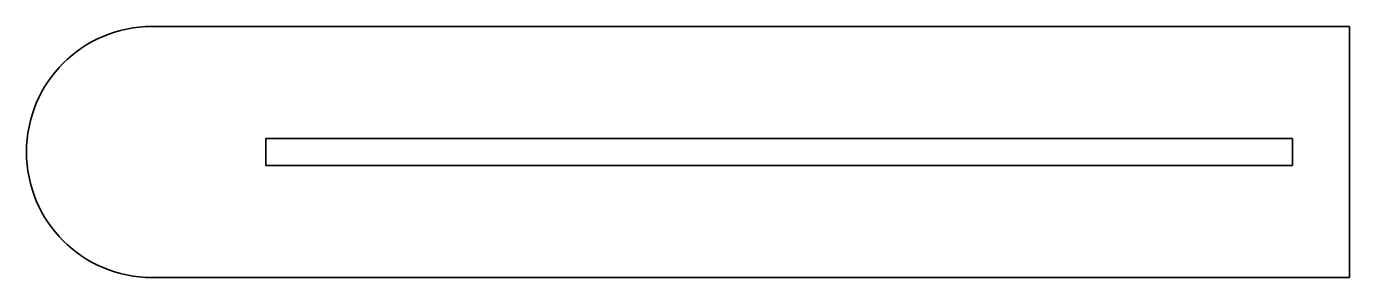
# Model space of a CAD drawing. Header units: millimetres. Extents: x -22 to 210, y -22 to 22.
import ezdxf

# ---------------------------------------------------------------- set-up
doc = ezdxf.new("R2010")
doc.units = ezdxf.units.MM
doc.layers.add('2', color=7, linetype='Continuous', true_color=0xffffff)

msp = doc.modelspace()

# ---------------------------------------------------------------- linework, layer by layer
at = {"layer": '2', "color": 252, "linetype": 'Continuous', "lineweight": 35}
for p, q in [((210, 22), (0, 22)), ((210, 22), (0, 22)), ((210, -22), (210, 22)), ((210, -22), (210, 22)), ((20, -2.35), (20, 2.35)), ((20, -2.35), (20, 2.35)), ((20, 2.35), (200, 2.35)), ((20, 2.35), (200, 2.35)), ((200, 2.35), (200, -2.35)), ((200, 2.35), (200, -2.35)), ((200, -2.35), (20, -2.35)), ((200, -2.35), (20, -2.35)), ((0, -22), (210, -22)), ((0, -22), (210, -22))]:
    msp.add_line(p, q, dxfattribs=at)
msp.add_arc((0, 0), 22, 90, 270, dxfattribs=at)
msp.add_arc((0, 0), 22, 90, 270, dxfattribs=at)

doc.saveas('drawing.dxf')
